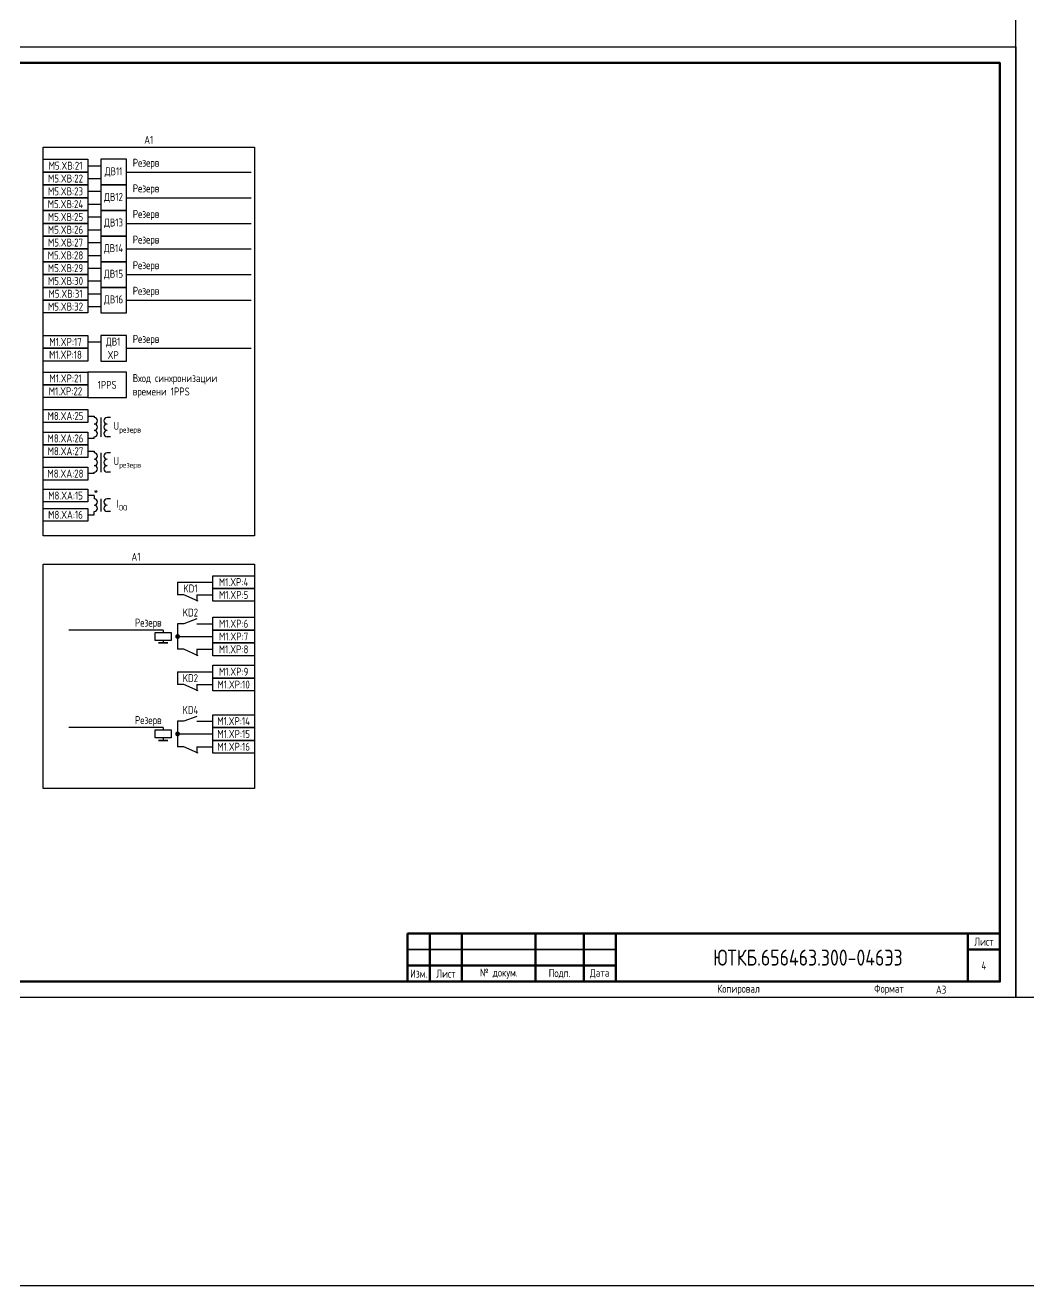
# Model space of a CAD drawing. Header units: millimetres. Extents: x -1117 to 6083, y -90 to 586.
# Drawn here: x 1370.6 to 1684, y -90 to 303.8 of the extents above; entities that cross this region are included whole.
import ezdxf

# ---------------------------------------------------------------- set-up
doc = ezdxf.new("R2010")
doc.units = ezdxf.units.MM
doc.styles.add('Gost_type_A', font='GOST_A.TTF')

# ---------------------------------------------------------------- blocks, each defined once
blk = doc.blocks.new('Формат_А3')
blk.add_lwpolyline([(-420, 297), (0, 297), (0, 0), (-420, 0)], close=True)
at = {"lineweight": 50}
blk.add_lwpolyline([(-400, 292), (-5, 292), (-5, 5), (-400, 5)], close=True, dxfattribs=at)
blk = doc.blocks.new('Штамп малый нижний')
at = {"lineweight": 50}
for points in [[(-185, 15), (-178, 15), (-178, 5), (-185, 5)], [(-178, 15), (-168, 15), (-168, 5), (-178, 5)], [(-168, 15), (-145, 15), (-145, 5), (-168, 5)], [(-145, 15), (-130, 15), (-130, 5), (-145, 5)], [(-130, 15), (-120, 15), (-120, 5), (-130, 5)], [(-120, 15), (-10, 15), (-10, 0), (-120, 0)], [(-10, 15), (0, 15), (0, 10), (-10, 10)], [(-10, 10), (0, 10), (0, 0), (-10, 0)], [(-185, 5), (-178, 5), (-178, 0), (-185, 0)], [(-178, 5), (-168, 5), (-168, 0), (-178, 0)], [(-168, 5), (-145, 5), (-145, 0), (-168, 0)], [(-145, 5), (-130, 5), (-130, 0), (-145, 0)], [(-130, 5), (-120, 5), (-120, 0), (-130, 0)]]:
    blk.add_lwpolyline(points, close=True, dxfattribs=at)
for points in [[(-185, 15), (-178, 15), (-178, 10), (-185, 10)], [(-178, 15), (-168, 15), (-168, 10), (-178, 10)], [(-168, 15), (-145, 15), (-145, 10), (-168, 10)], [(-145, 15), (-130, 15), (-130, 10), (-145, 10)], [(-130, 15), (-120, 15), (-120, 10), (-130, 10)], [(-185, 10), (-178, 10), (-178, 5), (-185, 5)], [(-178, 10), (-168, 10), (-168, 5), (-178, 5)], [(-168, 10), (-145, 10), (-145, 5), (-168, 5)], [(-145, 10), (-130, 10), (-130, 5), (-145, 5)], [(-130, 10), (-120, 10), (-120, 5), (-130, 5)]]:
    blk.add_lwpolyline(points, close=True)
at = {"char_height": 2.5, "style": 'Gost_type_A'}
for s, insert, width, attachment_point in [('Лист', (-5, 12.5), 10, 5), ('№ докум.', (-156.5, 2.5), 23, 5), ('Подп.', (-137.5, 2.5), 15, 5), ('Дата', (-125, 2.5), 10, 5), ('Изм.', (-181.5, 2.5), 7, 5), ('Лист', (-173, 2.5), 10, 5), ('Копировал', (-75, -2.53), 13.1202, 6), ('Формат', (-30, -2.53), 13.1202, 6)]:
    blk.add_mtext(s, dxfattribs=dict(at, insert=insert, width=width, attachment_point=attachment_point))
blk = doc.blocks.new('POINT')
at = {"const_width": 0.75}
blk.add_lwpolyline([(-0.375, 0, 1), (0.375, 0, 1)], format="xyb", close=True, dxfattribs=at)

msp = doc.modelspace()

# ---------------------------------------------------------------- linework, layer by layer
for p, q in [((1390.19, 259.87), (1394.19, 259.87)), ((1402.19, 257.87), (1441.19, 257.87)), ((1390.19, 255.87), (1394.19, 255.87)), ((1390.19, 251.87), (1394.19, 251.87)), ((1402.19, 249.87), (1441.19, 249.87)), ((1390.19, 247.87), (1394.19, 247.87)), ((1390.19, 243.87), (1394.19, 243.87)), ((1402.19, 241.87), (1441.19, 241.87)), ((1390.19, 239.87), (1394.19, 239.87)), ((1390.19, 235.87), (1394.19, 235.87)), ((1402.19, 233.87), (1441.19, 233.87)), ((1390.19, 231.87), (1394.19, 231.87)), ((1390.19, 227.87), (1394.19, 227.87)), ((1402.19, 225.87), (1441.19, 225.87)), ((1390.19, 223.87), (1394.19, 223.87)), ((1390.19, 219.87), (1394.19, 219.87)), ((1402.19, 217.87), (1441.19, 217.87)), ((1390.19, 215.87), (1394.19, 215.87)), ((1390.19, 204.83), (1394.19, 204.83)), ((1402.19, 202.83), (1441.19, 202.83)), ((1392.19, 156.84), (1390.19, 156.84)), ((1390.19, 150.84), (1392.19, 150.84)), ((1418.19, 129.81), (1418.19, 125.81)), ((1424.19, 125.81), (1424.19, 123.81)), ((1413.69, 114.81), (1384.19, 114.81)), ((1413.69, 114.81), (1413.69, 114.06)), ((1413.69, 111.56), (1413.69, 110.81)), ((1424.19, 108.81), (1424.19, 106.81)), ((1418.19, 101.81), (1418.19, 97.81)), ((1424.19, 97.81), (1424.19, 95.81)), ((1413.69, 84.37), (1384.19, 84.37)), ((1413.69, 84.37), (1413.69, 83.62)), ((1413.69, 81.12), (1413.69, 80.37)), ((1424.19, 78.37), (1424.19, 76.37))]:
    msp.add_line(p, q)
at = {"ltscale": 4}
for p, q in [((1390.19, 181.69), (1392.19, 181.69)), ((1392.19, 181.69), (1392.19, 181.19)), ((1392.19, 181.69), (1392.19, 181.19)), ((1394.19, 181.19), (1394.19, 177.19)), ((1397.19, 181.19), (1396.19, 181.19)), ((1394.19, 179.19), (1394.19, 175.19)), ((1392.19, 174.69), (1390.19, 174.69)), ((1392.19, 174.69), (1392.19, 175.19)), ((1397.19, 175.19), (1396.19, 175.19)), ((1390.19, 170.69), (1392.19, 170.69)), ((1392.19, 170.69), (1392.19, 170.19)), ((1392.19, 170.69), (1392.19, 170.19)), ((1394.19, 170.19), (1394.19, 166.19)), ((1397.19, 170.19), (1396.19, 170.19)), ((1394.19, 168.19), (1394.19, 164.19)), ((1392.19, 163.69), (1390.19, 163.69)), ((1392.19, 163.69), (1392.19, 164.19)), ((1397.19, 164.19), (1396.19, 164.19)), ((1392.19, 156.84), (1392.19, 155.84)), ((1392.19, 156.34), (1392.19, 155.84)), ((1394.19, 155.84), (1394.19, 151.84)), ((1394.19, 155.84), (1394.19, 151.84)), ((1397.19, 155.84), (1396.19, 155.84)), ((1397.19, 155.84), (1396.19, 155.84)), ((1392.19, 150.84), (1392.19, 151.84)), ((1397.19, 151.84), (1396.19, 151.84)), ((1397.19, 151.84), (1396.19, 151.84))]:
    msp.add_line(p, q, dxfattribs=at)
at = {"ltscale": 1.08}
for p, q in [((1418.19, 129.81), (1429.19, 129.81)), ((1420.19, 125.81), (1418.19, 125.81)), ((1424.19, 125.81), (1429.19, 125.81)), ((1420.19, 116.81), (1418.19, 116.81)), ((1418.19, 116.81), (1418.19, 108.81)), ((1424.19, 116.81), (1429.19, 116.81)), ((1418.19, 112.81), (1429.19, 112.81)), ((1420.19, 108.81), (1418.19, 108.81)), ((1424.19, 108.81), (1429.19, 108.81)), ((1418.19, 101.81), (1429.19, 101.81)), ((1420.19, 97.81), (1418.19, 97.81)), ((1424.19, 97.81), (1429.19, 97.81)), ((1420.19, 86.37), (1418.19, 86.37)), ((1418.19, 86.37), (1418.19, 78.37)), ((1424.19, 86.37), (1429.19, 86.37)), ((1418.19, 82.37), (1429.19, 82.37)), ((1420.19, 78.37), (1418.19, 78.37)), ((1424.19, 78.37), (1429.19, 78.37))]:
    msp.add_line(p, q, dxfattribs=at)
at = {"ltscale": 4.32}
for p, q in [((1424.58, 123.81), (1420.19, 125.81)), ((1424.19, 118.31), (1420.19, 116.81)), ((1424.58, 106.81), (1420.19, 108.81)), ((1424.58, 95.81), (1420.19, 97.81)), ((1424.19, 87.87), (1420.19, 86.37)), ((1424.58, 76.37), (1420.19, 78.37))]:
    msp.add_line(p, q, dxfattribs=at)
for points in [[(-1117.42, 586), (6083.28, 586), (6083.28, -90), (-1117.42, -90)], [(1977, 420), (1977, 0), (1680, 0), (1680, 420)], [(1376.19, 265.7), (1442.19, 265.7), (1442.19, 144.22), (1376.19, 144.22)], [(1376.19, 261.87), (1390.19, 261.87), (1390.19, 257.87), (1376.19, 257.87)], [(1376.19, 257.87), (1390.19, 257.87), (1390.19, 253.87), (1376.19, 253.87)], [(1376.19, 253.87), (1390.19, 253.87), (1390.19, 249.87), (1376.19, 249.87)], [(1376.19, 249.87), (1390.19, 249.87), (1390.19, 245.87), (1376.19, 245.87)], [(1376.19, 245.87), (1390.19, 245.87), (1390.19, 241.87), (1376.19, 241.87)], [(1376.19, 241.87), (1390.19, 241.87), (1390.19, 237.87), (1376.19, 237.87)], [(1376.19, 237.87), (1390.19, 237.87), (1390.19, 233.87), (1376.19, 233.87)], [(1376.19, 233.87), (1390.19, 233.87), (1390.19, 229.87), (1376.19, 229.87)], [(1376.19, 229.87), (1390.19, 229.87), (1390.19, 225.87), (1376.19, 225.87)], [(1376.19, 225.87), (1390.19, 225.87), (1390.19, 221.87), (1376.19, 221.87)], [(1376.19, 221.87), (1390.19, 221.87), (1390.19, 217.87), (1376.19, 217.87)], [(1376.19, 217.87), (1390.19, 217.87), (1390.19, 213.87), (1376.19, 213.87)], [(1376.19, 206.83), (1390.19, 206.83), (1390.19, 202.83), (1376.19, 202.83)], [(1376.19, 202.83), (1390.19, 202.83), (1390.19, 198.83), (1376.19, 198.83)], [(1376.19, 195.42), (1390.19, 195.42), (1390.19, 191.42), (1376.19, 191.42)], [(1376.19, 191.42), (1390.19, 191.42), (1390.19, 187.42), (1376.19, 187.42)], [(1376.19, 183.69), (1390.19, 183.69), (1390.19, 179.69), (1376.19, 179.69)], [(1376.19, 176.69), (1390.19, 176.69), (1390.19, 172.69), (1376.19, 172.69)], [(1376.19, 172.69), (1390.19, 172.69), (1390.19, 168.69), (1376.19, 168.69)], [(1376.19, 165.69), (1390.19, 165.69), (1390.19, 161.69), (1376.19, 161.69)], [(1376.19, 158.84), (1390.19, 158.84), (1390.19, 154.84), (1376.19, 154.84)], [(1376.19, 152.84), (1390.19, 152.84), (1390.19, 148.84), (1376.19, 148.84)], [(1376.19, 135.45), (1442.19, 135.45), (1442.19, 65.3), (1376.19, 65.3)], [(1429.19, 131.81), (1442.19, 131.81), (1442.19, 127.81), (1429.19, 127.81)], [(1429.19, 127.81), (1442.19, 127.81), (1442.19, 123.81), (1429.19, 123.81)], [(1429.19, 118.81), (1442.19, 118.81), (1442.19, 114.81), (1429.19, 114.81)], [(1429.19, 114.81), (1442.19, 114.81), (1442.19, 110.81), (1429.19, 110.81)], [(1416.19, 114.06), (1416.19, 111.56), (1411.19, 111.56), (1411.19, 114.06)], [(1415.19, 110.81), (1412.19, 110.81)], [(1429.19, 110.81), (1442.19, 110.81), (1442.19, 106.81), (1429.19, 106.81)], [(1429.19, 103.81), (1442.19, 103.81), (1442.19, 99.81), (1429.19, 99.81)], [(1429.19, 99.81), (1442.19, 99.81), (1442.19, 95.81), (1429.19, 95.81)], [(1429.19, 88.37), (1442.19, 88.37), (1442.19, 84.37), (1429.19, 84.37)], [(1416.19, 83.62), (1416.19, 81.12), (1411.19, 81.12), (1411.19, 83.62)], [(1429.19, 84.37), (1442.19, 84.37), (1442.19, 80.37), (1429.19, 80.37)], [(1415.19, 80.37), (1412.19, 80.37)], [(1429.19, 80.37), (1442.19, 80.37), (1442.19, 76.37), (1429.19, 76.37)]]:
    msp.add_lwpolyline(points, close=True)
at = {"ltscale": 4}
for points in [[(1394.19, 253.87), (1402.19, 253.87), (1402.19, 261.87), (1394.19, 261.87)], [(1394.19, 245.87), (1402.19, 245.87), (1402.19, 253.87), (1394.19, 253.87)], [(1394.19, 237.87), (1402.19, 237.87), (1402.19, 245.87), (1394.19, 245.87)], [(1394.19, 229.87), (1402.19, 229.87), (1402.19, 237.87), (1394.19, 237.87)], [(1394.19, 221.87), (1402.19, 221.87), (1402.19, 229.87), (1394.19, 229.87)], [(1394.19, 213.87), (1402.19, 213.87), (1402.19, 221.87), (1394.19, 221.87)], [(1394.19, 198.83), (1402.19, 198.83), (1402.19, 206.83), (1394.19, 206.83)], [(1390.19, 187.42), (1402.19, 187.42), (1402.19, 195.42), (1390.19, 195.42)]]:
    msp.add_lwpolyline(points, close=True, dxfattribs=at)
for centre, start, end in [((1392.19, 180.19), 270, 90), ((1396.19, 180.19), 90, 270), ((1396.19, 180.19), 90, 270), ((1392.19, 178.19), 270, 90), ((1392.19, 176.19), 270, 90), ((1396.19, 178.19), 90, 270), ((1396.19, 178.19), 90, 270), ((1396.19, 176.19), 90, 270), ((1392.19, 169.19), 270, 90), ((1396.19, 169.19), 90, 270), ((1396.19, 169.19), 90, 270), ((1392.19, 167.19), 270, 90), ((1392.19, 165.19), 270, 90), ((1396.19, 167.19), 90, 270), ((1396.19, 167.19), 90, 270), ((1396.19, 165.19), 90, 270), ((1392.19, 154.84), 270, 90), ((1392.19, 154.84), 270, 90), ((1392.19, 152.84), 270, 90), ((1392.19, 152.84), 270, 90), ((1396.19, 154.84), 90, 270), ((1396.19, 154.84), 90, 270), ((1396.19, 152.84), 90, 270), ((1396.19, 152.84), 90, 270)]:
    msp.add_arc(centre, 1, start, end, dxfattribs=at)

# ---------------------------------------------------------------- block references
at = {"color": 1}
for name, p in [('Формат_А3', (1680, 0)), ('Штамп малый нижний', (1675, 5))]:
    msp.add_blockref(name, p, dxfattribs=at)
for p in [(1418.19, 112.81), (1418.19, 82.37)]:
    msp.add_blockref('POINT', p)

# ---------------------------------------------------------------- texts
at = {"char_height": 2.5, "style": 'Gost_type_A'}
for s, insert, width, attachment_point, line_spacing_factor in [('A1', (1409.19, 266.7), 66, 8, 0.9), ('A1', (1405.19, 136.45), 74.0002, 8, 0.9), ('Резерв', (1413.19, 116.81), 37, 6, 0.8), ('Резерв', (1413.19, 86.37), 37, 6, 0.8)]:
    msp.add_mtext(s, dxfattribs=dict(at, insert=insert, width=width, attachment_point=attachment_point, line_spacing_factor=line_spacing_factor))
at = {"style": 'Gost_type_A'}
for s, insert, char_height, width, attachment_point in [('M5.XВ:21', (1383.19, 259.87), 2.5, 14, 5), ('Резерв', (1404.19, 258.87), 2.5, 27.8465, 7), ('M5.XВ:22', (1383.19, 255.87), 2.5, 14, 5), ('ДВ11', (1398.19, 257.87), 2.5, 7.9998, 5), ('M5.XВ:23', (1383.19, 251.87), 2.5, 14, 5), ('Резерв', (1404.19, 250.87), 2.5, 27.8465, 7), ('M5.XВ:24', (1383.19, 247.87), 2.5, 14, 5), ('ДВ12', (1398.19, 249.87), 2.5, 7.9998, 5), ('M5.XВ:25', (1383.19, 243.87), 2.5, 14, 5), ('Резерв', (1404.19, 242.87), 2.5, 27.8465, 7), ('M5.XВ:26', (1383.19, 239.87), 2.5, 14, 5), ('ДВ13', (1398.19, 241.87), 2.5, 7.9998, 5), ('M5.XВ:27', (1383.19, 235.87), 2.5, 14, 5), ('Резерв', (1404.19, 234.87), 2.5, 27.8465, 7), ('M5.XВ:28', (1383.19, 231.87), 2.5, 14, 5), ('ДВ14', (1398.19, 233.87), 2.5, 7.9998, 5), ('M5.XВ:29', (1383.19, 227.87), 2.5, 14, 5), ('Резерв', (1404.19, 226.87), 2.5, 27.8465, 7), ('M5.XВ:30', (1383.19, 223.87), 2.5, 14, 5), ('ДВ15', (1398.19, 225.87), 2.5, 7.9998, 5), ('M5.XВ:31', (1383.19, 219.87), 2.5, 14, 5), ('Резерв', (1404.19, 218.87), 2.5, 27.8465, 7), ('M5.XВ:32', (1383.19, 215.87), 2.5, 14, 5), ('ДВ16', (1398.19, 217.87), 2.5, 7.9998, 5), ('M1.XP:17', (1383.19, 204.83), 2.5, 14, 5), ('ДВ1 XP', (1398.07, 202.83), 2.5, 7.7588, 5), ('Резерв', (1404.19, 203.83), 2.5, 37, 7), ('M1.XP:18', (1383.19, 200.83), 2.5, 14, 5), ('M1.XP:21', (1383.19, 193.42), 2.5, 14, 5), ('Вход синхронизации\\Pвремени 1PPS', (1404.19, 187.42), 2.5, 35.9749, 7), ('M1.XP:22', (1383.19, 189.42), 2.5, 14, 5), ('1PPS', (1396.19, 191.42), 2.5, 12, 5), ('M8.XA:25', (1383.19, 181.69), 2.5, 14, 5), ('\\A1;U{\\H0.7x;\\S^ резерв;}', (1398.19, 178.19), 2.5, 12, 4), ('M8.XA:26', (1383.18, 174.69), 2.5, 14.018, 5), ('M8.XA:27', (1383.18, 170.69), 2.5, 14.018, 5), ('\\A1;U{\\H0.7x;\\S^ резерв;}', (1398.19, 167.19), 2.5, 12, 4), ('M8.XA:28', (1383.18, 163.69), 2.5, 14.018, 5), ('M8.XA:15', (1383.19, 156.84), 2.5, 14, 5), ('*', (1392.69, 158.34), 2.5, 3, 5), ('\\A1;I{\\H0.7x;\\S^ ОО;}', (1399.19, 153.84), 2.5, 8, 4), ('M8.XA:16', (1383.18, 150.83), 2.5, 14.018, 5), ('M1.XP:4', (1435.69, 129.81), 2.5, 13, 5), ('KD1', (1422.19, 127.81), 2.5, 8, 5), ('M1.XP:5', (1435.69, 125.81), 2.5, 13, 5), ('KD2', (1422.19, 120.31), 2.5, 8, 5), ('M1.XP:6', (1435.69, 116.81), 2.5, 13, 5), ('M1.XP:7', (1435.69, 112.81), 2.5, 13, 5), ('M1.XP:8', (1435.69, 108.81), 2.5, 13, 5), ('M1.XP:9', (1435.69, 101.81), 2.5, 13, 5), ('KD2', (1422.19, 99.81), 2.5, 8, 5), ('M1.XP:10', (1435.69, 97.81), 2.5, 13, 5), ('KD4', (1422.19, 89.87), 2.5, 8, 5), ('M1.XP:14', (1435.69, 86.37), 2.5, 13, 5), ('M1.XP:15', (1435.69, 82.37), 2.5, 13, 5), ('M1.XP:16', (1435.69, 78.37), 2.5, 13, 5), ('ЮТКБ.656463.300-046Э3', (1615, 12.5), 5, 120, 5), ('4', (1670, 10), 2.5, 10, 5), ('A3', (1655, 2.5), 2.5, 20, 4)]:
    msp.add_mtext(s, dxfattribs=dict(at, insert=insert, char_height=char_height, width=width, attachment_point=attachment_point))

doc.saveas('drawing.dxf')
